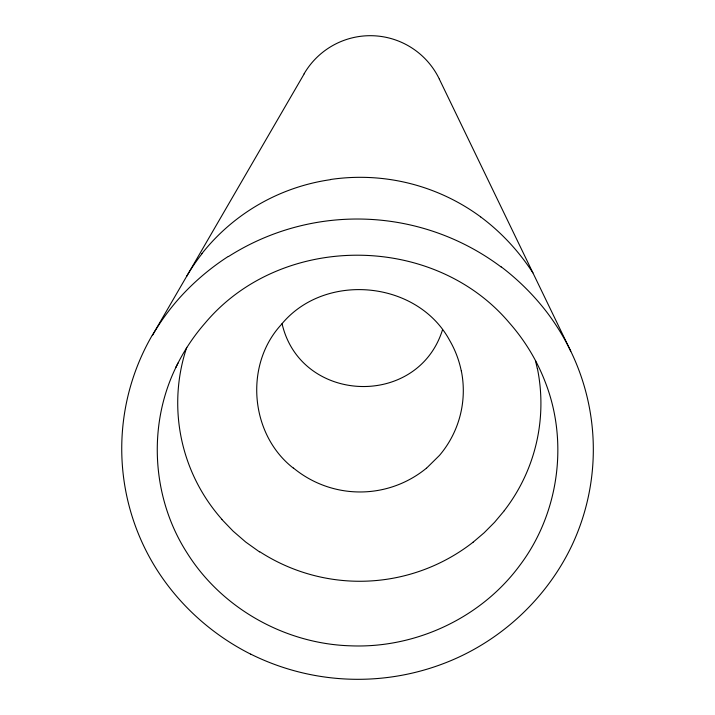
<?xml version="1.0" encoding="UTF-8"?>
<svg xmlns="http://www.w3.org/2000/svg" width="715" height="715" viewBox="0 0 715 715"><rect width="100%" height="100%" fill="white"/><g stroke="black" fill="none" stroke-linecap="round" stroke-linejoin="round"><path stroke-width="1.07" d="M442.522 329.776C417.918 408.596 300.675 404.145 282.068 323.716M176.033 367.126C147.397 425.631 151.875 498.382 187.169 553.079C221.882 608.447 285.133 643.786 350.287 645.815C415.388 648.577 481.043 618.019 519.769 565.413C558.978 513.558 568.925 441.441 544.83 381.006A193.872 193.872 0 0 0 532.309 354.846A196.062 196.062 0 0 0 509.384 322.885C433.227 232.598 280.852 232.581 204.982 323.234A194.748 194.748 0 0 0 176.024 367.126L177.972 363.068M304.161 73.886L152.358 335.415A229.774 229.774 0 0 1 179.367 298.11C193.72 282.121 210.201 268.116 228.246 256.444M504.272 510.742L494.601 522.254L484.162 532.764L473.08 542.229M426.444 468.271L439.484 455.401A100.02 100.02 0 0 0 461.381 371.103M250.742 654.18C211.846 634.616 178.401 604.461 155.45 567.415A226.056 226.056 0 0 1 152.197 335.326M259.581 551.944L245.737 542.059L233.126 531.156L221.829 519.421M480.668 216.913C501.278 232.232 518.929 251.34 532.916 272.853M501.188 266.811C518.268 279.806 533.613 295 546.707 312.008A229.578 229.578 0 0 1 570.767 351.208A225.556 225.556 0 0 1 572.027 545.188C547.163 597.642 502.207 639.836 448.439 661.643A240.687 240.687 0 0 1 250.759 654.145M293.32 468.111C250.116 434.523 244.021 365.106 281.147 324.762C324.261 271.629 417.265 280.191 449.708 340.51A100.368 100.368 0 0 1 461.309 371.112M439.323 79.097L570.758 351.208M535.464 360.566L537.278 368.448M186.606 276.41A196.312 196.312 0 0 1 201.988 253.727M201.88 253.637A200.397 200.397 0 0 1 330.536 179.653M330.518 179.501A203.096 203.096 0 0 1 480.677 216.895M537.385 368.431A175.184 175.184 0 0 1 504.227 510.707M473.071 542.22A183.952 183.952 0 0 1 259.733 551.703M221.927 519.331A175.443 175.443 0 0 1 186.74 347.365M228.353 256.622A239.748 239.748 0 0 1 501.081 266.954M304.072 73.833A76.594 76.594 0 0 1 439.341 79.088M426.399 468.227A104.596 104.596 0 0 1 293.418 468.003"/></g></svg>
